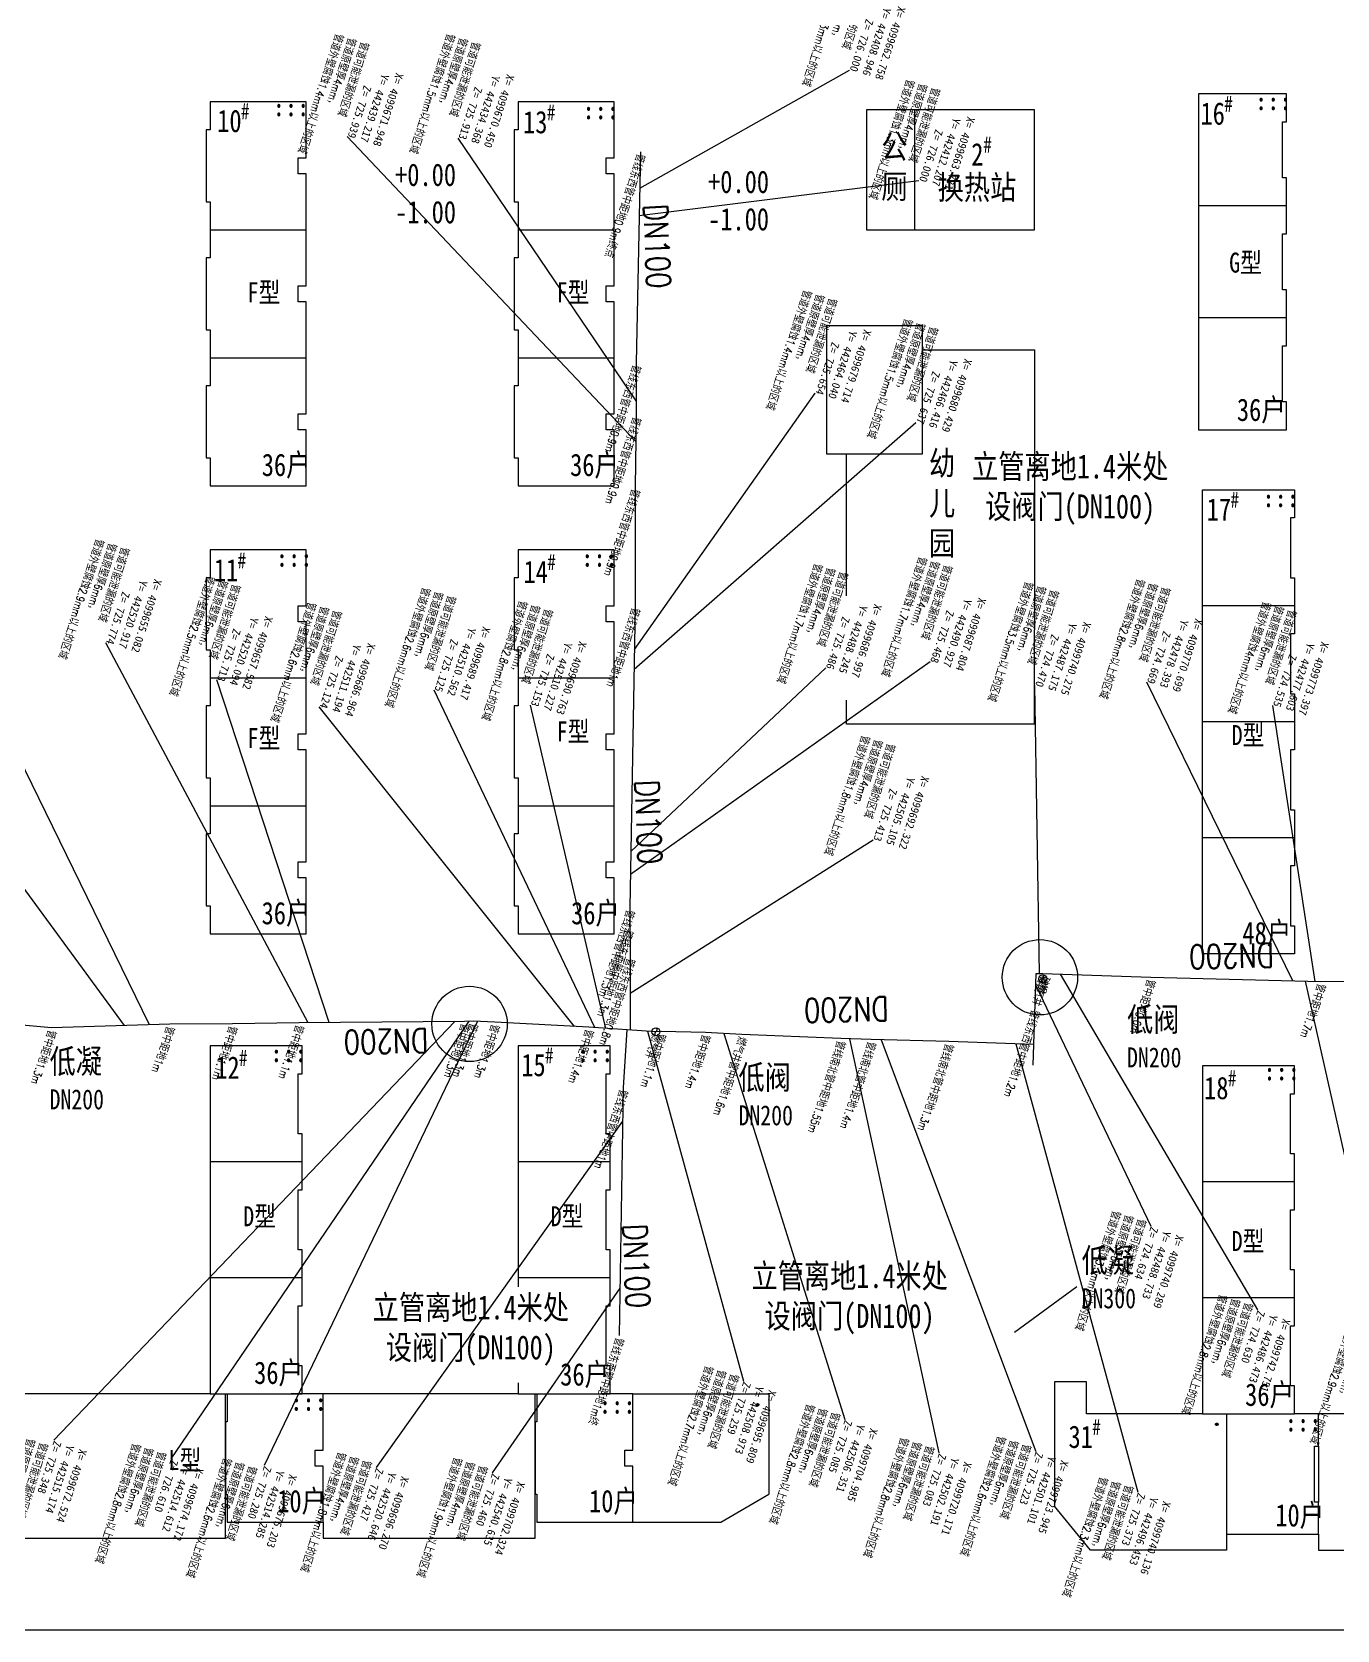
# Model space of a CAD drawing. Header units: millimetres. Extents: x 592308 to 1670214, y 1616300 to 2210300.
# Drawn here: x 918171 to 1081300, y 1783923 to 1983646 of the extents above; entities that cross this region are included whole.
import ezdxf
from ezdxf.enums import TextEntityAlignment as Align

# ---------------------------------------------------------------- set-up
doc = ezdxf.new("R2010")
doc.units = ezdxf.units.MM
doc.header["$LTSCALE"] = 1000
doc.layers.get('0').update_dxf_attribs({"color": 1})
for name, color, linetype in [('GXYZ', 2, 'Continuous'), ('JMD', 6, 'Continuous'), ('O-TY', 7, 'Continuous'), ('管中埋深', 3, 'Continuous')]:
    doc.layers.add(name, color=color, linetype=linetype)
doc.styles.add('HZ', font='rs.shx', dxfattribs={"width": 0.8, "bigfont": 'hztxt.shx'})
doc.dimstyles.get("Standard").update_dxf_attribs({"dimtxt": 0.18, "dimasz": 0.18, "dimexe": 0.18, "dimexo": 0.0625, "dimgap": 0.09, "dimtad": 0, "dimtih": 1, "dimtoh": 1, "dimdec": 4, "dimzin": 0, "dimdsep": 46, "dimtxsty": 'Standard', "dimcen": 0.09, "dimadec": 0, "dimazin": 0, "dimtfac": 1, "dimtdec": 4, "dimtofl": 0, "dimtmove": 0, "dimatfit": 3, "dimfxl": 0, "dimtolj": 1, "dimtzin": 0, "dimarcsym": 0})

# ---------------------------------------------------------------- blocks, each defined once
blk = doc.blocks.new('gc046')
blk.add_circle((0, 0), 1)
for centre, start, end in [((-0.43, -0.55), 52.0967, 144.3058), ((0.43, 0.55), 232.0967, 324.3058)]:
    blk.add_arc(centre, 0.694, start, end)

msp = doc.modelspace()

# ---------------------------------------------------------------- linework, layer by layer
at = {"linetype": 'Continuous'}
for p, q in [((994224, 1968667, 785), (993695, 1942282, 785)), ((993695, 1942282, 785), (993710, 1935774, 665)), ((993710, 1935774, 665), (993557, 1926784, 825)), ((993557, 1926784, 825), (993576, 1911939, 475)), ((993576, 1911939, 475), (992911, 1874181, 225)), ((992911, 1874181, 1198), (992911, 1874181, 1198)), ((992911, 1874181, 225), (992964, 1868125, 395)), ((992964, 1868125, 395), (992964, 1858916, 0)), ((1043387, 1857103, 175), (1043690, 1865987, -735)), ((1043690, 1865987, -735), (1044511, 1865959, -755)), ((1044511, 1865959, -755), (1058006, 1865503, 305)), ((1058006, 1865503, 305), (1079287, 1864970, -715)), ((1079287, 1864970, -715), (1086332, 1865083, -315)), ((920608, 1859166, 365), (916485, 1859550, 775)), ((935405, 1859642, 645), (920608, 1859166, 365)), ((943242, 1859676, 495), (935405, 1859642, 645)), ((951561, 1859809, 585), (943242, 1859676, 495)), ((972247, 1859979, 105), (951561, 1859809, 585)), ((973311, 1860025, 1395), (972247, 1859979, 1395)), ((976021, 1859897, -15), (973311, 1860025, 85)), ((987783, 1859260, -105), (976021, 1859897, -15)), ((996165, 1858703, 65), (987783, 1859260, -105)), ((992536, 1858944, -9), (992052, 1851730, 205)), ((996818, 1858744, 1395), (996165, 1858703, 1395)), ((1002379, 1858603, -105), (996818, 1858744, 65)), ((1006909, 1858341, -155), (1002379, 1858603, -105)), ((1019257, 1857836, -185), (1006909, 1858341, -155)), ((1023063, 1857724, -5), (1019257, 1857836, -185)), ((1032771, 1857462, 95), (1023063, 1857724, -5)), ((1043390, 1857103, 175), (1032771, 1857462, 95)), ((1043302, 1854518, 175), (1043390, 1857103, 175)), ((992052, 1851730, 205), (991561, 1820719, 255)), ((991561, 1820719, 1202), (991561, 1820719, 1202))]:
    msp.add_line(p, q, dxfattribs=at)
for centre in [(1044163, 1865501, 425), (972864, 1859667, 1576)]:
    msp.add_circle(centre, 4710, dxfattribs=at)
at = {"layer": 'O-TY', "color": 7}
for p, q in [((1063964, 1975923), (1063964, 1933923)), ((1074964, 1975923), (1063964, 1975923)), ((1074964, 1972423), (1074964, 1975923)), ((940464, 1974923), (940464, 1971423)), ((952464, 1974923), (940464, 1974923)), ((952464, 1967923), (952464, 1974923)), ((990964, 1974923), (978964, 1974923)), ((978964, 1974923), (978964, 1971423)), ((990964, 1967923), (990964, 1974923)), ((1028464, 1973923), (1022464, 1973923)), ((1022464, 1973923), (1022464, 1958923)), ((1043464, 1973923), (1028464, 1973923)), ((1028464, 1973923), (1028464, 1958923)), ((1043464, 1958923), (1043464, 1973923)), ((940464, 1971423), (939964, 1971423)), ((939964, 1971423), (939964, 1962423)), ((978464, 1971423), (978464, 1962423)), ((978964, 1971423), (978464, 1971423)), ((1074464, 1965423), (1074464, 1972423)), ((1074464, 1972423), (1074964, 1972423)), ((951464, 1965923), (951464, 1967923)), ((951464, 1967923), (952464, 1967923)), ((989964, 1967923), (990964, 1967923)), ((989964, 1965923), (989964, 1967923)), ((952464, 1965923), (951464, 1965923)), ((952464, 1951923), (952464, 1965923)), ((990964, 1965923), (989964, 1965923)), ((990964, 1951923), (990964, 1965923)), ((1074964, 1965423), (1074464, 1965423)), ((1074964, 1961923), (1074964, 1965423)), ((939964, 1962423), (940464, 1962423)), ((940464, 1962423), (940464, 1958923)), ((978464, 1962423), (978964, 1962423)), ((978964, 1962423), (978964, 1958923)), ((1074964, 1961923), (1063964, 1961923)), ((1074964, 1958423), (1074964, 1961923)), ((940464, 1958923), (940464, 1955423)), ((940464, 1958923), (952464, 1958923)), ((978964, 1958923), (990964, 1958923)), ((978964, 1958923), (978964, 1955423)), ((1022464, 1958923), (1028464, 1958923)), ((1028464, 1958923), (1043464, 1958923)), ((1074464, 1951423), (1074464, 1958423)), ((1074464, 1958423), (1074964, 1958423)), ((940464, 1955423), (939964, 1955423)), ((939964, 1955423), (939964, 1946423)), ((978464, 1955423), (978464, 1946423)), ((978964, 1955423), (978464, 1955423)), ((951464, 1949923), (951464, 1951923)), ((951464, 1951923), (952464, 1951923)), ((989964, 1951923), (990964, 1951923)), ((989964, 1949923), (989964, 1951923)), ((1074964, 1951423), (1074464, 1951423)), ((1074964, 1947923), (1074964, 1951423)), ((952464, 1949923), (951464, 1949923)), ((952464, 1935923), (952464, 1949923)), ((990964, 1949923), (989964, 1949923)), ((990964, 1935923), (990964, 1949923)), ((1074964, 1947923), (1063964, 1947923)), ((1074964, 1944423), (1074964, 1947923)), ((939964, 1946423), (940464, 1946423)), ((940464, 1946423), (940464, 1942923)), ((978464, 1946423), (978964, 1946423)), ((978964, 1946423), (978964, 1942923)), ((1029464, 1946923), (1017464, 1946923)), ((1017464, 1946923), (1017464, 1933923)), ((1029464, 1943923), (1029464, 1946923)), ((1029464, 1930923), (1029464, 1943923)), ((1029464, 1943923), (1043464, 1943923)), ((1043464, 1943923), (1043464, 1908923)), ((1074464, 1937423), (1074464, 1944423)), ((1074464, 1944423), (1074964, 1944423)), ((940464, 1942923), (940464, 1939423)), ((940464, 1942923), (952464, 1942923)), ((978964, 1942923), (990964, 1942923)), ((978964, 1942923), (978964, 1939423)), ((940464, 1939423), (939964, 1939423)), ((939964, 1939423), (939964, 1930423)), ((978464, 1939423), (978464, 1930423)), ((978964, 1939423), (978464, 1939423)), ((1074964, 1937423), (1074464, 1937423)), ((1074964, 1933923), (1074964, 1937423)), ((951464, 1933923), (951464, 1935923)), ((951464, 1935923), (952464, 1935923)), ((989964, 1935923), (990964, 1935923)), ((989964, 1933923), (989964, 1935923)), ((952464, 1933923), (951464, 1933923)), ((952464, 1926923), (952464, 1933923)), ((990964, 1933923), (989964, 1933923)), ((990964, 1926923), (990964, 1933923)), ((1017464, 1933923), (1017464, 1930923)), ((1063964, 1933923), (1074964, 1933923)), ((939964, 1930423), (940464, 1930423)), ((940464, 1930423), (940464, 1926923)), ((978464, 1930423), (978964, 1930423)), ((978964, 1930423), (978964, 1926923)), ((1017464, 1930923), (1019964, 1930923)), ((1019964, 1930923), (1029464, 1930923)), ((1019964, 1913189), (1019964, 1930923)), ((940464, 1926923), (952464, 1926923)), ((978964, 1926923), (990964, 1926923)), ((1064464, 1926423), (1075964, 1926423)), ((1064464, 1868423), (1064464, 1926423)), ((1075964, 1926423), (1075964, 1922923)), ((1075464, 1922923), (1075464, 1915423)), ((1075964, 1922923), (1075464, 1922923)), ((952464, 1918923), (940464, 1918923)), ((940464, 1918923), (940464, 1915423)), ((952464, 1911923), (952464, 1918923)), ((978964, 1918923), (978964, 1915423)), ((990964, 1918923), (978964, 1918923)), ((990964, 1911923), (990964, 1918923)), ((939964, 1915423), (939964, 1906423)), ((940464, 1915423), (939964, 1915423)), ((978964, 1915423), (978464, 1915423)), ((978464, 1915423), (978464, 1906423)), ((1075464, 1915423), (1075964, 1915423)), ((1075964, 1915423), (1075964, 1911923)), ((951464, 1911923), (952464, 1911923)), ((951464, 1909923), (951464, 1911923)), ((989964, 1909923), (989964, 1911923)), ((989964, 1911923), (990964, 1911923)), ((1075964, 1911923), (1064464, 1911923)), ((1075964, 1911923), (1075964, 1908423)), ((952464, 1909923), (951464, 1909923)), ((952464, 1895923), (952464, 1909923)), ((990964, 1909923), (989964, 1909923)), ((990964, 1895923), (990964, 1909923)), ((1043464, 1897123), (1043464, 1908923)), ((1075464, 1908423), (1075464, 1900923)), ((1075964, 1908423), (1075464, 1908423)), ((939964, 1906423), (940464, 1906423)), ((940464, 1906423), (940464, 1902923)), ((978464, 1906423), (978964, 1906423)), ((978964, 1906423), (978964, 1902923)), ((940464, 1902923), (952464, 1902923)), ((940464, 1902923), (940464, 1899423)), ((978964, 1902923), (978964, 1899423)), ((978964, 1902923), (990964, 1902923)), ((939964, 1899423), (939964, 1890423)), ((940464, 1899423), (939964, 1899423)), ((978964, 1899423), (978464, 1899423)), ((978464, 1899423), (978464, 1890423)), ((1019964, 1897123), (1019964, 1900118)), ((1075464, 1900923), (1075964, 1900923)), ((1075964, 1900923), (1075964, 1897423)), ((1075964, 1897423), (1064464, 1897423)), ((1075964, 1897423), (1075964, 1893923)), ((951464, 1895923), (952464, 1895923)), ((951464, 1893923), (951464, 1895923)), ((989964, 1893923), (989964, 1895923)), ((989964, 1895923), (990964, 1895923)), ((1043464, 1897123), (1019964, 1897123)), ((952464, 1893923), (951464, 1893923)), ((952464, 1879923), (952464, 1893923)), ((990964, 1893923), (989964, 1893923)), ((990964, 1879923), (990964, 1893923)), ((1075464, 1893923), (1075464, 1886423)), ((1075964, 1893923), (1075464, 1893923)), ((939964, 1890423), (940464, 1890423)), ((940464, 1890423), (940464, 1886923)), ((978464, 1890423), (978964, 1890423)), ((978964, 1890423), (978964, 1886923)), ((940464, 1886923), (952464, 1886923)), ((940464, 1886923), (940464, 1883423)), ((978964, 1886923), (978964, 1883423)), ((978964, 1886923), (990964, 1886923)), ((1075464, 1886423), (1075964, 1886423)), ((1075964, 1886423), (1075964, 1882923)), ((939964, 1883423), (939964, 1874423)), ((940464, 1883423), (939964, 1883423)), ((978964, 1883423), (978464, 1883423)), ((978464, 1883423), (978464, 1874423)), ((1075964, 1882923), (1064464, 1882923)), ((1075964, 1882923), (1075964, 1879423)), ((951464, 1879923), (952464, 1879923)), ((951464, 1877923), (951464, 1879923)), ((989964, 1877923), (989964, 1879923)), ((989964, 1879923), (990964, 1879923)), ((1075464, 1879423), (1075464, 1871923)), ((1075964, 1879423), (1075464, 1879423)), ((952464, 1877923), (951464, 1877923)), ((952464, 1870923), (952464, 1877923)), ((990964, 1877923), (989964, 1877923)), ((990964, 1870923), (990964, 1877923)), ((939964, 1874423), (940464, 1874423)), ((940464, 1874423), (940464, 1870923)), ((978464, 1874423), (978964, 1874423)), ((978964, 1874423), (978964, 1870923)), ((1075464, 1871923), (1075964, 1871923)), ((1075964, 1871923), (1075964, 1868423)), ((940464, 1870923), (952464, 1870923)), ((978964, 1870923), (990964, 1870923)), ((1075964, 1868423), (1064464, 1868423)), ((940464, 1856923), (940464, 1813423)), ((951964, 1856923), (940464, 1856923)), ((951964, 1853423), (951964, 1856923)), ((990464, 1856923), (978964, 1856923)), ((978964, 1856923), (978964, 1826810)), ((990464, 1853423), (990464, 1856923)), ((1064464, 1854423), (1064464, 1810923)), ((1075964, 1854423), (1064464, 1854423)), ((1075964, 1850923), (1075964, 1854423)), ((951464, 1845923), (951464, 1853423)), ((951464, 1853423), (951964, 1853423)), ((989964, 1853423), (990464, 1853423)), ((989964, 1845923), (989964, 1853423)), ((1075464, 1843423), (1075464, 1850923)), ((1075464, 1850923), (1075964, 1850923)), ((951964, 1845923), (951464, 1845923)), ((951964, 1842423), (951964, 1845923)), ((990464, 1845923), (989964, 1845923)), ((990464, 1842423), (990464, 1845923)), ((951964, 1842423), (940464, 1842423)), ((951964, 1838923), (951964, 1842423)), ((990464, 1842423), (978964, 1842423)), ((990464, 1838923), (990464, 1842423)), ((1075964, 1843423), (1075464, 1843423)), ((1075964, 1839923), (1075964, 1843423)), ((1075964, 1839923), (1064464, 1839923)), ((1075964, 1836423), (1075964, 1839923)), ((951464, 1831423), (951464, 1838923)), ((951464, 1838923), (951964, 1838923)), ((989964, 1838923), (990464, 1838923)), ((989964, 1831423), (989964, 1838923)), ((1075464, 1828923), (1075464, 1836423)), ((1075464, 1836423), (1075964, 1836423)), ((951964, 1831423), (951464, 1831423)), ((951964, 1827923), (951964, 1831423)), ((990464, 1831423), (989964, 1831423)), ((990464, 1827923), (990464, 1831423)), ((951964, 1827923), (940464, 1827923)), ((951964, 1824423), (951964, 1827923)), ((990464, 1827923), (978964, 1827923)), ((990464, 1824423), (990464, 1827923)), ((1075964, 1828923), (1075464, 1828923)), ((1075964, 1825423), (1075964, 1828923)), ((1040981, 1821139), (1048762, 1826877)), ((951464, 1816923), (951464, 1824423)), ((951464, 1824423), (951964, 1824423)), ((989964, 1824423), (990464, 1824423)), ((989964, 1816923), (989964, 1824423)), ((1075964, 1825423), (1064464, 1825423)), ((1075964, 1821923), (1075964, 1825423)), ((1075464, 1814423), (1075464, 1821923)), ((1075464, 1821923), (1075964, 1821923)), ((951964, 1816923), (951464, 1816923)), ((951964, 1813423), (951964, 1816923)), ((990464, 1816923), (989964, 1816923)), ((990464, 1813423), (990464, 1816923)), ((978964, 1814818), (978964, 1813423)), ((1049964, 1814923), (1045964, 1814923)), ((1045964, 1814923), (1045964, 1799423)), ((1049964, 1810923), (1049964, 1814923)), ((1075964, 1814423), (1075464, 1814423)), ((1075964, 1810923), (1075964, 1814423)), ((940464, 1813423), (915864, 1813423)), ((940464, 1813423), (951964, 1813423)), ((942364, 1795423), (942364, 1813423)), ((942364, 1809923), (942364, 1813423)), ((942564, 1813423), (942564, 1809923)), ((954564, 1813423), (950564, 1813423)), ((954564, 1806423), (954564, 1813423)), ((978964, 1813423), (954564, 1813423)), ((978964, 1813423), (990464, 1813423)), ((981064, 1795423), (981064, 1813423)), ((981064, 1809923), (981064, 1813423)), ((981264, 1813423), (981264, 1809923)), ((993264, 1813423), (989264, 1813423)), ((993264, 1806423), (993264, 1813423)), ((993264, 1813423), (1010264, 1813423)), ((1010264, 1813423), (1010264, 1800923)), ((942564, 1809923), (942364, 1809923)), ((942364, 1809923), (942364, 1800923)), ((981264, 1809923), (981064, 1809923)), ((981064, 1809923), (981064, 1800923)), ((1064464, 1810923), (1049964, 1810923)), ((1064464, 1810923), (1075964, 1810923)), ((1067464, 1810923), (1067464, 1795923)), ((1078964, 1810923), (1075964, 1810923)), ((1078964, 1806923), (1078964, 1810923)), ((1102964, 1810923), (1078964, 1810923)), ((953564, 1804423), (953564, 1806423)), ((953564, 1806423), (954564, 1806423)), ((992264, 1804423), (992264, 1806423)), ((992264, 1806423), (993264, 1806423)), ((1078464, 1799923), (1078464, 1806923)), ((1078464, 1806923), (1078964, 1806923)), ((1078964, 1806923), (1078964, 1799923)), ((954564, 1804423), (953564, 1804423)), ((954564, 1797423), (954564, 1804423)), ((993264, 1804423), (992264, 1804423)), ((993264, 1797423), (993264, 1804423)), ((942364, 1800923), (942564, 1800923)), ((942564, 1800923), (942564, 1797423)), ((981064, 1800923), (981264, 1800923)), ((981264, 1800923), (981264, 1797423)), ((1004264, 1797423), (1010264, 1800923)), ((1078964, 1799923), (1078464, 1799923)), ((1078964, 1795923), (1078964, 1799923)), ((1050464, 1793923), (1045964, 1799423)), ((942564, 1797423), (954564, 1797423)), ((954564, 1797423), (954564, 1795423)), ((981264, 1797423), (993264, 1797423)), ((993264, 1797423), (1004264, 1797423)), ((1067464, 1795923), (1067464, 1793923)), ((1067464, 1795923), (1078964, 1795923)), ((1078964, 1795923), (1078964, 1793923)), ((915864, 1795423), (942364, 1795423)), ((954564, 1795423), (981064, 1795423)), ((1067464, 1793923), (1050464, 1793923)), ((1078964, 1793923), (1106464, 1793923)), ((1206709, 1783923), (832273, 1783923))]:
    msp.add_line(p, q, dxfattribs=at)

# ---------------------------------------------------------------- block references
at = {"layer": 'GXYZ', "linetype": 'Continuous', "xscale": 499.9999999997522, "yscale": 499.9999999999709, "zscale": 1000, "rotation": 252.2444896387969}
for p in [(1044509, 1865323, 1590), (996165, 1858703, 1166)]:
    msp.add_blockref('gc046', p, dxfattribs=at)

# ---------------------------------------------------------------- texts
at = {"color": 7, "char_height": 1000, "attachment_point": 1, "rotation": 252.24449, "style": 'HZ'}
for s, insert in [('管道可能泄漏的区域\\P管道原壁厚4mm，\\P管道外壁腐蚀1.3mm以上的区域', (1023235, 1990656, -725875)), ('管道可能泄漏的区域\\P管道原壁厚4mm，\\P管道外壁腐蚀1.4mm以上的区域', (960226, 1982231, -725936)), ('管道可能泄漏的区域\\P管道原壁厚4mm，\\P管道外壁腐蚀1.5mm以上的区域', (974149, 1982233, -725962)), ('管道可能泄漏的区域\\P管道原壁厚4mm，\\P管道外壁腐蚀1.3mm以上的区域', (1031589, 1976518, -725875)), ('管道可能泄漏的区域\\P管道原壁厚4mm，\\P管道外壁腐蚀1.4mm以上的区域', (1018732, 1950201, -726221)), ('管道可能泄漏的区域\\P管道原壁厚4mm，\\P管道外壁腐蚀1.5mm以上的区域', (1031346, 1946638, -726237)), ('管道可能泄漏的区域\\P管道原壁厚6mm，\\P管道外壁腐蚀2.9mm以上的区域', (930276, 1919085, -726101)), ('管道可能泄漏的区域\\P管道原壁厚4mm，\\P管道外壁腐蚀1.7mm以上的区域', (1033136, 1916861, -726407)), ('管道可能泄漏的区域\\P管道原壁厚6mm，\\P管道外壁腐蚀2.5mm以上的区域', (944146, 1914451, -726162)), ('管道可能泄漏的区域\\P管道原壁厚6mm，\\P管道外壁腐蚀2.6mm以上的区域', (971088, 1913032, -726750)), ('管道可能泄漏的区域\\P管道原壁厚6mm，\\P管道外壁腐蚀3.5mm以上的区域', (1046432, 1913751, -727405)), ('管道可能泄漏的区域\\P管道原壁厚6mm，\\P管道外壁腐蚀2.8mm以上的区域', (1060383, 1914104, -727205)), ('管道可能泄漏的区域\\P管道原壁厚6mm，\\P管道外壁腐蚀2.6mm以上的区域', (956796, 1911187, -726751)), ('管道可能泄漏的区域\\P管道原壁厚6mm，\\P管道外壁腐蚀2.8mm以上的区域', (983185, 1911370, -726721)), ('管道可能泄漏的区域\\P管道原壁厚6mm，\\P管道外壁腐蚀4mm以上的区域', (1076149, 1911255, -727340)), ('管道可能泄漏的区域\\P管道原壁厚4mm，\\P管道外壁腐蚀1.8mm以上的区域', (1026003, 1894537, -726462)), ('管道可能泄漏的区域\\P管道原壁厚6mm，\\P管道外壁腐蚀3.3mm以上的区域', (1057358, 1835132, -727241)), ('管道可能泄漏的区域\\P管道原壁厚6mm，\\P管道外壁腐蚀2.8mm以上的区域', (1070701, 1824666, -727245)), ('管道可能泄漏的区域\\P管道原壁厚6mm，\\P管道外壁腐蚀2.9mm以上的区域', (1086726, 1820947, -727280)), ('管道可能泄漏的区域\\P管道原壁厚6mm，\\P管道外壁腐蚀2.7mm以上的区域', (1006447, 1815756, -726616)), ('管道可能泄漏的区域\\P管道原壁厚6mm，\\P管道外壁腐蚀2.8mm以上的区域', (1019110, 1810977, -726790)), ('管道可能泄漏的区域\\P管道原壁厚6mm，\\P管道外壁腐蚀2.6mm以上的区域', (920086, 1807170, -726527)), ('管道可能泄漏的区域\\P管道原壁厚6mm，\\P管道外壁腐蚀2.8mm以上的区域', (1030876, 1806787, -726792)), ('管道可能泄漏的区域\\P管道原壁厚6mm，\\P管道外壁腐蚀2.6mm以上的区域', (1042979, 1806975, -726652)), ('管道可能泄漏的区域\\P管道原壁厚6mm，\\P管道外壁腐蚀2.8mm以上的区域', (934861, 1806054, -725265)), ('管道可能泄漏的区域\\P管道原壁厚4mm，\\P管道外壁腐蚀1.8mm以上的区域', (960530, 1804973, -726448)), ('管道可能泄漏的区域\\P管道原壁厚6mm，\\P管道外壁腐蚀2.6mm以上的区域', (946225, 1804255, -726595)), ('管道可能泄漏的区域\\P管道原壁厚4mm，\\P管道外壁腐蚀1.9mm以上的区域', (975038, 1804307, -726414)), ('管道可能泄漏的区域\\P管道原壁厚6mm，\\P管道外壁腐蚀2.3mm以上的区域', (1055747, 1801861, -726502))]:
    msp.add_mtext(s, dxfattribs=dict(at, insert=insert))
at = {"linetype": 'Continuous', "char_height": 1000, "rotation": 252.24449}
for s, insert, attachment_point in [('\\A1;X= 4099662.758\\PY= 442408.946\\PZ= 726.000', (1020348, 1978873, 785), 9), ('\\A1;X= 4099671.948\\PY= 442439.217\\PZ= 725.939', (957588, 1970568, 723), 9), ('\\A1;X= 4099670.450\\PY= 442434.368\\PZ= 725.913', (971453, 1970390, 698), 9), ('\\A1;X= 4099663.731\\PY= 442412.207\\PZ= 726.000', (1029024, 1965082, 785), 9), ('\\A1;X= 4099679.714\\PY= 442464.040\\PZ= 725.654', (1016080, 1938494, 439), 9), ('\\A1;X= 4099680.429\\PY= 442466.416\\PZ= 725.637', (1028664, 1934839, 422), 9), ('\\A1;X= 4099655.082\\PY= 442520.917\\PZ= 725.774', (927390, 1907303, 559), 9), ('\\A1;X= 4099686.997\\PY= 442488.245\\PZ= 725.486', (1017391, 1904179, 271), 9), ('\\A1;X= 4099687.804\\PY= 442490.927\\PZ= 725.468', (1030425, 1904972, 253), 9), ('\\A1;X= 4099657.582\\PY= 442520.094\\PZ= 725.713', (941260, 1902668, 498), 9), ('\\A1;X= 4099689.417\\PY= 442510.562\\PZ= 725.125', (968450, 1901369, -90), 9), ('\\A1;X= 4099740.275\\PY= 442487.175\\PZ= 724.470', (1043546, 1901968, -745), 9), ('\\A1;X= 4099770.699\\PY= 442478.393\\PZ= 724.669', (1057511, 1902367, -546), 9), ('\\A1;X= 4099690.763\\PY= 442510.227\\PZ= 725.153', (980490, 1899527, -62), 9), ('\\A1;X= 4099773.397\\PY= 442477.603\\PZ= 724.535', (1073262, 1899472, -680), 9), ('\\A1;X= 4099686.964\\PY= 442511.194\\PZ= 725.124', (954086, 1899298, -91), 9), ('\\A1;X= 4099692.322\\PY= 442505.105\\PZ= 725.413', (1023308, 1882693, 197), 9), ('\\A1;X= 4099740.289\\PY= 442488.733\\PZ= 724.634', (1058013, 1834406, -581), 7), ('\\A1;X= 4099742.751\\PY= 442486.473\\PZ= 724.630', (1071355, 1823940, -585), 7), ('\\A1;X= 4099695.809\\PY= 442508.973\\PZ= 725.259', (1007101, 1815030, 43), 7), ('\\A1;X= 4099704.985\\PY= 442506.351\\PZ= 725.085', (1019765, 1810250, -130), 7), ('\\A1;X= 4099672.524\\PY= 442515.174\\PZ= 725.348', (920916, 1807647, 133), 7), ('\\A1;X= 4099720.171\\PY= 442502.191\\PZ= 725.083', (1031531, 1806061, -132), 7), ('\\A1;X= 4099723.945\\PY= 442501.101\\PZ= 725.223', (1043633, 1806249, 8), 7), ('\\A1;X= 4099674.172\\PY= 442514.612\\PZ= 726.610', (935515, 1805328, 1395), 7), ('\\A1;X= 4099675.203\\PY= 442514.285\\PZ= 725.280', (947184, 1804481, 65), 7), ('\\A1;X= 4099696.270\\PY= 442520.646\\PZ= 725.427', (961184, 1804247, 212), 7), ('\\A1;X= 4099702.324\\PY= 442540.635\\PZ= 725.460', (975692, 1803581, 245), 7), ('\\A1;X= 4099740.136\\PY= 442496.453\\PZ= 725.373', (1056401, 1801135, 158), 7)]:
    msp.add_mtext(s, dxfattribs=dict(at, insert=insert, attachment_point=attachment_point))
at = {"color": 7, "insert": (1020087, 1916023, -726388), "char_height": 1000, "width": 17253.4, "attachment_point": 1, "rotation": 252.24449, "style": 'HZ'}
msp.add_mtext('管道可能泄漏的区域\\P管道原壁厚4mm，\\P管道外壁腐蚀1.7mm以上的区域', dxfattribs=at)
at = {"layer": 'JMD', "linetype": 'Continuous', "style": 'HZ', "width": 0.8}
for s, rotation, p in [('DN100', 272.39674, (996311, 1956868, -725215)), ('DN100', 272.39674, (995231, 1884891, -725215)), ('DN200', 181.23159, (1068111, 1868154, -725215)), ('DN200', 181.23159, (1019963, 1861454, -725215)), ('DN200', 181.23159, (962417, 1857488, -725215)), ('DN100', 272.39674, (993740, 1829425, -725215))]:
    msp.add_text(s, height=3000, rotation=rotation, dxfattribs=at).set_placement(p, align=Align.MIDDLE)
at = {"layer": 'O-TY', "color": 7, "attachment_point": 1, "style": 'HZ'}
for s, insert, char_height in [('{\\fFangSong_GB2312|b0|i0|c134|p49;#}', (1067188, 1975661), 2000), ('{\\fFangSong_GB2312|b0|i0|c134|p49;...}', (1071043, 1977760), 2800), ('{\\fFangSong_GB2312|b0|i0|c134|p49;10}', (941326, 1973928), 2800), ('{\\fFangSong_GB2312|b0|i0|c134|p49;#}', (944281, 1974738), 2000), ('{\\fFangSong_GB2312|b0|i0|c134|p49;...}', (948266, 1976990), 2800), ('{\\fFangSong_GB2312|b0|i0|c134|p49;...}', (948266, 1975919), 2800), ('{\\fFangSong_GB2312|b0|i0|c134|p49;13}', (979556, 1973780), 2800), ('{\\fFangSong_GB2312|b0|i0|c134|p49;#}', (982511, 1974591), 2000), ('{\\fFangSong_GB2312|b0|i0|c134|p49;...}', (986980, 1976616), 2800), ('{\\fFangSong_GB2312|b0|i0|c134|p49;16}', (1064233, 1974850), 2800), ('{\\fFangSong_GB2312|b0|i0|c134|p49;...}', (1071043, 1976689), 2800), ('{\\fFangSong_GB2312|b0|i0|c134|p49;...}', (986980, 1975544), 2800), ('{\\fFangSong_GB2312|b0|i0|c134|p49;公\\P厕}', (1024329, 1970831), 3000), ('{\\fFangSong_GB2312|b0|i0|c134|p49;2}', (1035577, 1969756), 2800), ('{\\fFangSong_GB2312|b0|i0|c134|p49;#}', (1037079, 1970567), 2000), ('{\\fFangSong_GB2312|b0|i0|c134|p49;+0.00\\P-1.00}', (963560, 1967202), 2800), ('{\\fFangSong_GB2312|b0|i0|c134|p49;+0.00\\P-1.00}', (1002683, 1966318), 2800), ('{\\fFangSong_GB2312|b0|i0|c134|p49;换热站}', (1031380, 1965727), 3000), ('{\\fFangSong_GB2312|b0|i0|c134|p49;G型}', (1067822, 1956072), 2500), ('{\\fFangSong_GB2312|b0|i0|c134|p49;F型}', (945126, 1952360), 2500), ('{\\fFangSong_GB2312|b0|i0|c134|p49;F型}', (983759, 1952360), 2500), ('{\\fFangSong_GB2312|b0|i0|c134|p49;36户}', (1068783, 1937829), 2800), ('{\\fFangSong_GB2312|b0|i0|c134|p49;36户}', (946896, 1930943), 2800), ('{\\fFangSong_GB2312|b0|i0|c134|p49;36户}', (985438, 1930943), 2800), ('{\\fFangSong_GB2312|b0|i0|c134|p49;幼\\P儿\\P园}', (1030296, 1931262), 3000), ('{\\fFangSong_GB2312|b0|i0|c134|p49;立管离地1.4米处\\P 设阀门\\f@FangSong_GB2312|b0|i0|c134|p49;(DN100)\\fFangSong_GB2312|b0|i0|c134|p49; }', (1035681, 1930843), 3000), ('{\\fFangSong_GB2312|b0|i0|c134|p49;#}', (1067968, 1926184), 2000), ('{\\fFangSong_GB2312|b0|i0|c134|p49;...}', (1071964, 1928140), 2800), ('{\\fFangSong_GB2312|b0|i0|c134|p49;17}', (1065013, 1925373), 2800), ('{\\fFangSong_GB2312|b0|i0|c134|p49;...}', (1071964, 1927068), 2800), ('{\\fFangSong_GB2312|b0|i0|c134|p49;11}', (940904, 1917783), 2800), ('{\\fFangSong_GB2312|b0|i0|c134|p49;#}', (943859, 1918594), 2000), ('{\\fFangSong_GB2312|b0|i0|c134|p49;...}', (948658, 1920699), 2800), ('{\\fFangSong_GB2312|b0|i0|c134|p49;14}', (979618, 1917583), 2800), ('{\\fFangSong_GB2312|b0|i0|c134|p49;#}', (982573, 1918394), 2000), ('{\\fFangSong_GB2312|b0|i0|c134|p49;...}', (986823, 1920699), 2800), ('{\\fFangSong_GB2312|b0|i0|c134|p49;...}', (948658, 1919627), 2800), ('{\\fFangSong_GB2312|b0|i0|c134|p49;...}', (986823, 1919627), 2800), ('{\\fFangSong_GB2312|b0|i0|c134|p49;F型}', (983759, 1897472), 2500), ('{\\fFangSong_GB2312|b0|i0|c134|p49;F型}', (945126, 1896651), 2500), ('{\\f@FangSong_GB2312|b0|i0|c134|p49;D\\fFangSong_GB2312|b0|i0|c134|p49;型}', (1068133, 1897019), 2500), ('{\\fFangSong_GB2312|b0|i0|c134|p49;36户}', (946875, 1874926), 2800), ('{\\fFangSong_GB2312|b0|i0|c134|p49;36户}', (985564, 1874926), 2800), ('{\\fFangSong_GB2312|b0|i0|c134|p49;48户}', (1069471, 1872431), 2800), ('{\\fFangSong_GB2312|b0|i0|c134|p49;低阀\\P\\H0.8333x;DN200}', (1055053, 1861740), 3000), ('{\\fFangSong_GB2312|b0|i0|c134|p49;低凝\\P\\H0.8333x;DN200}', (920373, 1856496), 3000), ('{\\fFangSong_GB2312|b0|i0|c134|p49;12}', (941084, 1855615), 2800), ('{\\fFangSong_GB2312|b0|i0|c134|p49;#}', (944039, 1856426), 2000), ('{\\fFangSong_GB2312|b0|i0|c134|p49;...}', (947959, 1858788), 2800), ('{\\fFangSong_GB2312|b0|i0|c134|p49;15}', (979332, 1855940), 2800), ('{\\fFangSong_GB2312|b0|i0|c134|p49;#}', (982287, 1856751), 2000), ('{\\fFangSong_GB2312|b0|i0|c134|p49;...}', (986275, 1858788), 2800), ('{\\fFangSong_GB2312|b0|i0|c134|p49;...}', (947959, 1857716), 2800), ('{\\fFangSong_GB2312|b0|i0|c134|p49;...}', (986275, 1857716), 2800), ('{\\fFangSong_GB2312|b0|i0|c134|p49;低阀\\P\\H0.8333x;DN200}', (1006488, 1854498), 3000), ('{\\fFangSong_GB2312|b0|i0|c134|p49;#}', (1067640, 1853878), 2000), ('{\\fFangSong_GB2312|b0|i0|c134|p49;...}', (1072093, 1856505), 2800), ('{\\fFangSong_GB2312|b0|i0|c134|p49;18}', (1064685, 1853067), 2800), ('{\\fFangSong_GB2312|b0|i0|c134|p49;...}', (1072093, 1855434), 2800), ('{\\f@FangSong_GB2312|b0|i0|c134|p49;D\\fFangSong_GB2312|b0|i0|c134|p49;型}', (944583, 1836887), 2500), ('{\\f@FangSong_GB2312|b0|i0|c134|p49;D\\fFangSong_GB2312|b0|i0|c134|p49;型}', (983022, 1836887), 2500), ('{\\f@FangSong_GB2312|b0|i0|c134|p49;D\\fFangSong_GB2312|b0|i0|c134|p49;型}', (1068133, 1833793), 2500), ('{\\fFangSong_GB2312|b0|i0|c134|p49;低凝\\P\\H0.8333x;DN300}', (1049373, 1831629), 3000), ('{\\fFangSong_GB2312|b0|i0|c134|p49;立管离地1.4米处\\P 设阀门\\f@FangSong_GB2312|b0|i0|c134|p49;(DN100)\\fFangSong_GB2312|b0|i0|c134|p49; }', (1008115, 1829676), 3000), ('{\\fFangSong_GB2312|b0|i0|c134|p49;立管离地1.4米处\\P 设阀门\\f@FangSong_GB2312|b0|i0|c134|p49;(DN100)\\fFangSong_GB2312|b0|i0|c134|p49; }', (960761, 1825747), 3000), ('{\\fFangSong_GB2312|b0|i0|c134|p49;36户}', (945947, 1817481), 2800), ('{\\fFangSong_GB2312|b0|i0|c134|p49;36户}', (984202, 1817280), 2800), ('{\\fFangSong_GB2312|b0|i0|c134|p49;36户}', (1069814, 1814738), 2800), ('{\\fFangSong_GB2312|b0|i0|c134|p49;...}', (950454, 1815206), 2800), ('{\\fFangSong_GB2312|b0|i0|c134|p49;...}', (950454, 1814134), 2800), ('{\\fFangSong_GB2312|b0|i0|c134|p49;...}', (989038, 1814849), 2800), ('{\\fFangSong_GB2312|b0|i0|c134|p49;...}', (989038, 1813777), 2800), ('{\\fFangSong_GB2312|b0|i0|c134|p49;#}', (1050689, 1810291), 2000), ('{\\fFangSong_GB2312|b0|i0|c134|p49;...}', (1074770, 1812612), 2800), ('{\\fFangSong_GB2312|b0|i0|c134|p49;31}', (1047734, 1809481), 2800), ('{\\fFangSong_GB2312|b0|i0|c134|p49;...}', (1074770, 1811541), 2800), ('{\\fFangSong_GB2312|b0|i0|c134|p49;L型}', (935237, 1806406), 2500), ('{\\fFangSong_GB2312|b0|i0|c134|p49;10户}', (948826, 1801443), 2800), ('{\\fFangSong_GB2312|b0|i0|c134|p49;10户}', (987804, 1801443), 2800), ('{\\fFangSong_GB2312|b0|i0|c134|p49;10户}', (1073584, 1799670), 2800)]:
    msp.add_mtext(s, dxfattribs=dict(at, insert=insert, char_height=char_height))
at = {"layer": 'O-TY', "color": 7, "char_height": 2800, "attachment_point": 1, "rotation": 270, "style": 'HZ'}
for insert in [(1011453, 1812841), (1068852, 1810398)]:
    msp.add_mtext('{\\fFangSong_GB2312|b0|i0|c134|p49;.}', dxfattribs=dict(at, insert=insert))
at = {"layer": '管中埋深', "linetype": 'Continuous', "style": 'HZ', "width": 0.8}
for s, p in [('管线东西管中距地0.9m终点', (993791, 1968543, 1722)), ('管线东西管中距地0.9m', (993261, 1942158, 1686)), ('管线东西管中距地0.9m', (993276, 1935650, 1569)), ('管线东西管中距地0.9m', (993124, 1926661, 1723)), ('管线东西管中距地1m', (993143, 1911816, 1472)), ('管线东西管中距地1.3m', (992477, 1874057, 1527)), ('管线东西管中距地1.3m', (992300, 1871563, 1517)), ('管线东西管中距地0.8m', (992531, 1868001, 1198)), ('管顶', (1044078, 1865836, 244)), ('破损', (1044389, 1865796, 425)), ('燃气井', (1044076, 1865199, 1590)), ('管中距地0.6m', (1057573, 1865380, 909)), ('管中距地1.7m', (1078854, 1864846, 1006)), ('管中距地1.1m', (951128, 1859685, 1681)), ('管中距地1.3m', (971814, 1859855, 1406)), ('管中距地1.3m', (972878, 1859901, 1384)), ('管中距地1.3m', (975588, 1859773, 1282)), ('管线东西管中距地1.2m', (1043111, 1861561, 1373)), ('管中距地1.3m', (920174, 1859042, 1664)), ('管中距地1m', (934971, 1859518, 1640)), ('管中距地1.1m', (942809, 1859552, 1591)), ('管中距地1.4m', (987350, 1859136, 1290)), ('管中距地1.1m', (996385, 1858620, 1160)), ('燃气井', (995731, 1858580, 1166)), ('管中距地1.4m', (1001946, 1858480, 1099)), ('燃气井管中距地1.6m', (1006476, 1858218, 1435)), ('管线南北管中距地1.55m', (1018824, 1857712, 1360)), ('管线南北管中距地1.4m', (1022630, 1857600, 1392)), ('管线南北管中距地1.3m', (1032337, 1857338, 1395)), ('管线东西管中距地1m', (991619, 1851606, 1202)), ('管线东西管中距地1m终', (991127, 1820595, 1254))]:
    msp.add_text(s, height=1000, rotation=252.24449, dxfattribs=at).set_placement(p)

# ---------------------------------------------------------------- leaders
at = {"linetype": 'Continuous', "annotation_type": 0, "has_hookline": 1, "horizontal_direction": (-0.304956, -0.952366, 0)}
for points, hookline_direction, text_width in [([(994133, 1964115, 785), (1020348, 1978873, 785), (1020348, 1978873, 785)], 1, 12833), ([(993654, 1932483, 723), (957588, 1970568, 723), (957588, 1970568, 723)], 1, 12500), ([(993706, 1937559, 698), (971453, 1970390, 698), (971453, 1970390, 698)], 1, 12500), ([(994065, 1960713, 785), (1029024, 1965082, 785), (1029024, 1965082, 785)], 1, 12500), ([(993480, 1906474, 439), (1016080, 1938493, 439), (1016080, 1938494, 439)], 1, 12500), ([(993436, 1903994, 422), (1028664, 1934839, 422), (1028664, 1934839, 422)], 1, 12667), ([(929731, 1859459, 538), (893560, 1908810, 538), (893560, 1908811, 538)], 1, 12833), ([(952676, 1859818, 559), (927390, 1907303, 559), (927390, 1907303, 559)], 1, 12667), ([(932858, 1859560, 597), (909836, 1906647, 597), (909837, 1906647, 597)], 1, 12833), ([(992985, 1878401, 253), (1030425, 1904972, 253), (1030425, 1904972, 253)], 1, 12667), ([(993034, 1881202, 271), (1017391, 1904179, 271), (1017391, 1904179, 271)], 1, 12833), ([(955308, 1859840, 498), (941260, 1902668, 498), (941260, 1902668, 498)], 1, 12833), ([(1044101, 1865973, -745), (1043546, 1901968, -745), (1043546, 1901968, -745)], 1, 12667), ([(1075753, 1865059, -546), (1057511, 1902367, -546), (1057511, 1902367, -546)], 1, 12667), ([(986005, 1859356, -91), (954086, 1899297, -91), (954086, 1899298, -91)], 1, 12833), ([(988534, 1859210, -90), (968450, 1901369, -90), (968450, 1901369, -90)], 1, 12500), ([(989918, 1859118, -62), (980489, 1899526, -62), (980489, 1899527, -62)], 1, 12667), ([(1078564, 1864988, -680), (1073262, 1899472, -680), (1073262, 1899472, -680)], 1, 12833), ([(992964, 1863520, 197), (1023308, 1882693, 197), (1023308, 1882693, 197)], 1, 12833), ([(1046673, 1865886, -585), (1071355, 1823940, -585), (1071355, 1823940, -585)], 0, 12500), ([(1043639, 1864486, -581), (1058013, 1834406, -581), (1058013, 1834406, -581)], 0, 12667), ([(1077307, 1865020, -620), (1087381, 1820221, -620), (1087381, 1820221, -620)], 0, 12333), ([(971039, 1859969, 133), (920916, 1807648, 133), (920916, 1807647, 133)], 0, 12833), ([(972779, 1860002, 1395), (935516, 1805328, 1395), (935516, 1805328, 1395)], 0, 12500), ([(973861, 1859999, 65), (947184, 1804481, 65)], 0, 12667), ([(995106, 1858774, 43), (1007101, 1815030, 43), (1007101, 1815030, 43)], 0, 12667), ([(1004644, 1858472, -130), (1019765, 1810251, -130), (1019765, 1810251, -130)], 0, 12667), ([(1020375, 1857803, -132), (1031531, 1806061, -132), (1031531, 1806061, -132)], 0, 12000), ([(1024302, 1857690, 8), (1043633, 1806249, 8), (1043633, 1806249, 8)], 0, 12833), ([(1041139, 1857179, 158), (1056402, 1801135, 158), (1056402, 1801135, 158)], 0, 12333), ([(991985, 1847516, 212), (961184, 1804247, 212), (961184, 1804247, 212)], 0, 12667), ([(991654, 1826633, 245), (975692, 1803581, 245), (975692, 1803581, 245)], 0, 12667)]:
    msp.add_leader(points, dimstyle='Standard', dxfattribs=dict(at, hookline_direction=hookline_direction, text_width=text_width))

doc.saveas('drawing.dxf')
